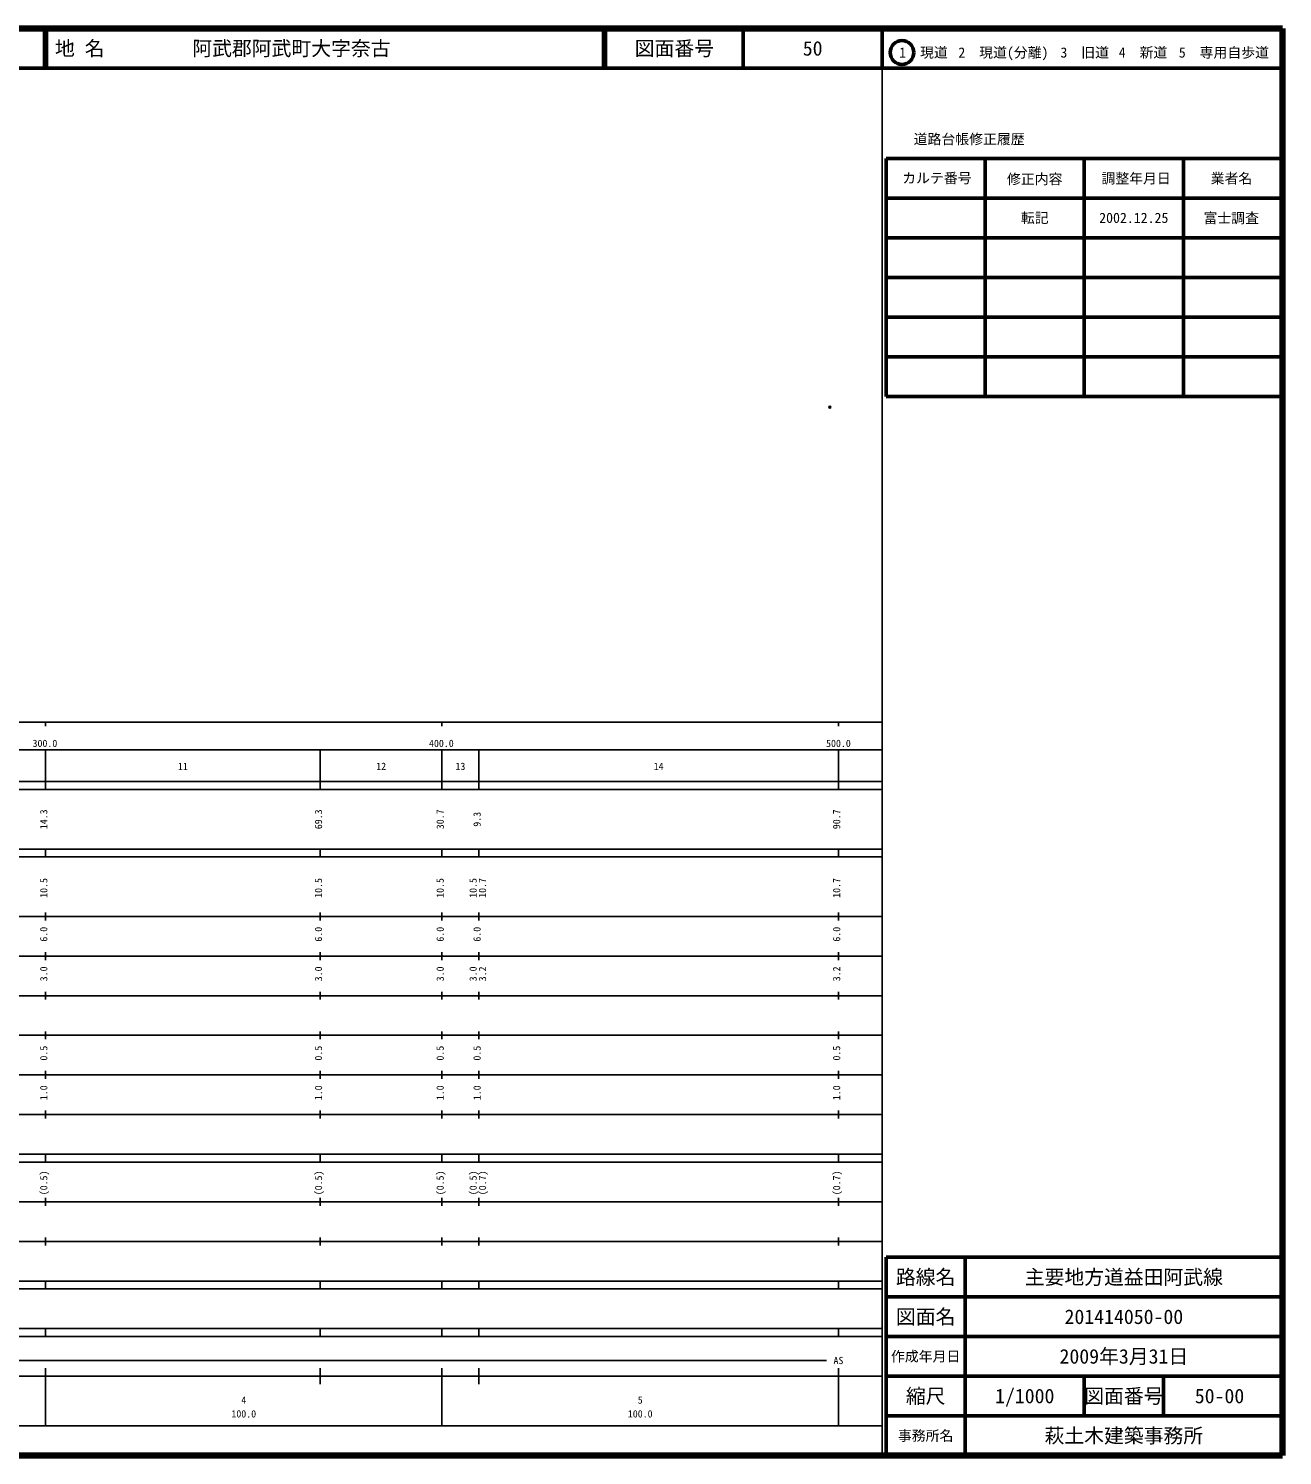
# Model space of a CAD drawing. Units: millimetres on the paper. Extents: x 40 to 680, y 20 to 380.
# Drawn here: x 363.7 to 680, y 20 to 380 of the extents above; entities that cross this region are included whole.
import ezdxf
from ezdxf.enums import TextEntityAlignment as Align

# ---------------------------------------------------------------- set-up
doc = ezdxf.new("R2010")
doc.units = ezdxf.units.MM
doc.header["$PDMODE"] = 32
doc.header["$PDSIZE"] = 0.5
doc.layers.add('M-OTRS', color=6, linetype='Continuous')
doc.layers.add('M-TTL-TXT', color=7, linetype='Continuous')
for name, color, linetype, lineweight in [('M-TTL', 2, 'Continuous', 140), ('M-TTL-BAND', 7, 'Continuous', 25), ('M-TTL-FRAM', 2, 'Continuous', 50), ('M-TTL-LINE', 7, 'Continuous', 50)]:
    doc.layers.add(name, color=color, linetype=linetype, lineweight=lineweight)
doc.styles.add('ＭＳ ゴシック', font='')
doc.styles.get('ＭＳ ゴシック').set_extended_font_data('MS Gothic')

msp = doc.modelspace()

# ---------------------------------------------------------------- linework, layer by layer
at = {"layer": 'M-OTRS'}
msp.add_point((565.86, 284.484), dxfattribs=at)
at = {"layer": 'M-TTL'}
for p, q in [((680, 380), (40, 380)), ((680, 20), (680, 380)), ((40, 20), (680, 20))]:
    msp.add_line(p, q, dxfattribs=at)
at = {"layer": 'M-TTL-BAND'}
for p, q in [((579, 20), (579, 370)), ((40, 205), (579, 205)), ((368, 205), (368, 204)), ((468, 205), (468, 204)), ((568, 205), (568, 204)), ((68, 198), (579, 198)), ((368, 188), (368, 198)), ((437.3, 188), (437.3, 198)), ((468, 188), (468, 198)), ((477.3, 188), (477.3, 198)), ((568, 188), (568, 198)), ((40, 190), (579, 190)), ((40, 188), (579, 188)), ((40, 173), (579, 173)), ((368, 171), (368, 173)), ((437.3, 171), (437.3, 173)), ((468, 171), (468, 173)), ((477.3, 171), (477.3, 173)), ((568, 171), (568, 173)), ((40, 171), (579, 171)), ((40, 156), (579, 156)), ((368, 155), (368, 157)), ((437.3, 155), (437.3, 157)), ((468, 155), (468, 157)), ((477.3, 155), (477.3, 157)), ((568, 155), (568, 157)), ((46, 146), (579, 146)), ((368, 145), (368, 147)), ((437.3, 145), (437.3, 147)), ((468, 145), (468, 147)), ((477.3, 145), (477.3, 147)), ((568, 145), (568, 147)), ((368, 135), (368, 137)), ((437.3, 135), (437.3, 137)), ((468, 135), (468, 137)), ((477.3, 135), (477.3, 137)), ((568, 135), (568, 137)), ((52, 136), (579, 136)), ((46, 126), (579, 126)), ((368, 125), (368, 127)), ((437.3, 125), (437.3, 127)), ((468, 125), (468, 127)), ((477.3, 125), (477.3, 127)), ((568, 125), (568, 127)), ((52, 116), (579, 116)), ((368, 115), (368, 117)), ((437.3, 115), (437.3, 117)), ((468, 115), (468, 117)), ((477.3, 115), (477.3, 117)), ((568, 115), (568, 117)), ((46, 106), (579, 106)), ((368, 105), (368, 107)), ((437.3, 105), (437.3, 107)), ((468, 105), (468, 107)), ((477.3, 105), (477.3, 107)), ((568, 105), (568, 107)), ((40, 96), (579, 96)), ((40, 94), (579, 94)), ((368, 94), (368, 96)), ((437.3, 94), (437.3, 96)), ((468, 94), (468, 96)), ((477.3, 94), (477.3, 96)), ((568, 94), (568, 96)), ((49, 84), (579, 84)), ((368, 83), (368, 85)), ((437.3, 83), (437.3, 85)), ((468, 83), (468, 85)), ((477.3, 83), (477.3, 85)), ((568, 83), (568, 85)), ((40, 74), (579, 74)), ((368, 73), (368, 75)), ((437.3, 73), (437.3, 75)), ((468, 73), (468, 75)), ((477.3, 73), (477.3, 75)), ((568, 73), (568, 75)), ((40, 64), (579, 64)), ((40, 62), (579, 62)), ((368, 62), (368, 64)), ((437.3, 62), (437.3, 64)), ((468, 62), (468, 64)), ((477.3, 62), (477.3, 64)), ((568, 62), (568, 64)), ((40, 52), (579, 52)), ((368, 50), (368, 52)), ((437.3, 50), (437.3, 52)), ((468, 50), (468, 52)), ((477.3, 50), (477.3, 52)), ((568, 50), (568, 52)), ((40, 50), (579, 50)), ((71, 44), (565, 44)), ((40, 40), (579, 40)), ((368, 27.5), (368, 42)), ((437.3, 38), (437.3, 42)), ((468, 27.5), (468, 42)), ((477.3, 38), (477.3, 42)), ((568, 27.5), (568, 42)), ((68, 27.5), (579, 27.5))]:
    msp.add_line(p, q, dxfattribs=at)
at = {"layer": 'M-TTL-FRAM'}
for p, q in [((580, 347.197), (580, 287.197)), ((580, 347.197), (680, 347.197)), ((580, 287.197), (680, 287.197)), ((680, 70), (580, 70)), ((580, 70), (580, 20))]:
    msp.add_line(p, q, dxfattribs=at)
at = {"layer": 'M-TTL-LINE'}
for p, q in [((367.75, 380), (367.75, 370)), ((368.25, 380), (368.25, 370)), ((508.747, 380), (508.747, 370)), ((509.247, 380), (509.247, 370)), ((543.997, 380), (543.997, 370)), ((579, 380), (579, 370)), ((40, 370), (680, 370)), ((605, 347.197), (605, 287.197)), ((630, 347.197), (630, 287.197)), ((655, 347.197), (655, 287.197)), ((580, 337.197), (680, 337.197)), ((580, 327.197), (680, 327.197)), ((580, 317.197), (680, 317.197)), ((580, 307.197), (680, 307.197)), ((580, 297.197), (680, 297.197)), ((600, 70), (600, 20)), ((680, 60), (580, 60)), ((680, 50), (580, 50)), ((680, 40), (580, 40)), ((630, 40), (630, 30)), ((650, 40), (650, 30)), ((680, 30), (580, 30))]:
    msp.add_line(p, q, dxfattribs=at)
msp.add_circle((584.031, 373.958), 3, dxfattribs=at)

# ---------------------------------------------------------------- texts
at = {"layer": 'M-TTL-BAND', "style": 'ＭＳ ゴシック'}
for s, p in [('300.0', (367.844, 198.195)), ('400.0', (467.844, 198.195)), ('500.0', (568, 198.195)), ('11', (402.65, 192.405)), ('12', (452.65, 192.405)), ('13', (472.65, 192.405)), ('14', (522.65, 192.405)), ('AS', (568, 42.5)), ('4', (418, 32.523)), ('5', (518, 32.523)), ('100.0', (418, 29.033)), ('100.0', (518, 29.033))]:
    msp.add_text(s, height=1.833, dxfattribs=at).set_placement(p, align=Align.BOTTOM_CENTER)
for s, p in [('14.3', (369, 180.5)), ('69.3', (438.3, 180.5)), ('30.7', (469, 180.5)), ('9.3', (478.3, 180.5)), ('90.7', (569, 180.5)), ('10.5', (369, 163.174)), ('10.5', (438.3, 163.174)), ('10.5', (469, 163.174)), ('10.5', (477.3, 163.174)), ('10.7', (479.67, 163.174)), ('10.7', (569, 163.174)), ('6.0', (369, 151.5)), ('6.0', (438.3, 151.5)), ('6.0', (469, 151.5)), ('6.0', (478.3, 151.5)), ('6.0', (569, 151.5)), ('3.0', (369, 141.5)), ('3.0', (438.3, 141.5)), ('3.0', (469, 141.5)), ('3.0', (477.3, 141.5)), ('3.2', (479.67, 141.5)), ('3.2', (569, 141.5)), ('0.5', (369, 121.5)), ('0.5', (438.3, 121.5)), ('0.5', (469, 121.5)), ('0.5', (478.3, 121.5)), ('0.5', (569, 121.5)), ('1.0', (369, 111.5)), ('1.0', (438.3, 111.5)), ('1.0', (469, 111.5)), ('1.0', (478.3, 111.5)), ('1.0', (569, 111.5)), ('(0.5)', (369, 88.764)), ('(0.5)', (438.3, 88.764)), ('(0.5)', (469, 88.764)), ('(0.5)', (477.3, 88.764)), ('(0.7)', (479.67, 88.764)), ('(0.7)', (569, 88.764))]:
    msp.add_text(s, height=1.833, rotation=90, dxfattribs=at).set_placement(p, align=Align.BOTTOM_CENTER)
at = {"layer": 'M-TTL-TXT', "style": 'ＭＳ ゴシック'}
for s, p in [('地 名', (370.38, 375)), ('阿武郡阿武町大字奈古', (405.024, 375))]:
    msp.add_text(s, height=3.666, dxfattribs=at).set_placement(p, align=Align.MIDDLE_LEFT)
for s, height, p in [('図面番号', 3.666, (526.622, 375)), ('50', 3.666, (561.497, 375)), ('1\u3000現道', 2.566, (589.448, 373.958)), ('2\u3000現道(分離)', 2.566, (609.619, 373.958)), ('3\u3000旧道', 2.566, (630.121, 373.958)), ('4\u3000新道', 2.566, (644.824, 373.958)), ('5\u3000専用自歩道', 2.566, (665.228, 373.958)), ('道路台帳修正履歴', 2.566, (600.968, 352.113)), ('カルテ番号', 2.566, (592.839, 342.277)), ('修正内容', 2.566, (617.509, 342.023)), ('調整年月日', 2.566, (643.089, 342.197)), ('業者名', 2.566, (667.134, 342.197)), ('転記', 2.566, (617.5, 332.245)), ('2002.12.25', 2.566, (642.5, 332.245)), ('富士調査', 2.566, (667.077, 332.189)), ('路線名', 3.666, (590, 65)), ('路線名', 3.666, (590, 65)), ('主要地方道益田阿武線', 3.666, (640, 65)), ('図面名', 3.666, (590, 55)), ('図面名', 3.666, (590, 55)), ('201414050-00', 3.666, (640, 55)), ('2009年3月31日', 3.666, (640, 45)), ('作成年月日', 2.566, (590, 45)), ('作成年月日', 2.566, (590, 45)), ('縮尺', 3.666, (590, 35)), ('縮尺', 3.666, (590, 35)), ('1/1000', 3.666, (615, 35)), ('図面番号', 3.666, (640, 35)), ('図面番号', 3.666, (640, 35)), ('50-00', 3.666, (664.125, 35)), ('事務所名', 2.566, (590, 25)), ('事務所名', 2.566, (590, 25)), ('萩土木建築事務所', 3.666, (640, 25))]:
    msp.add_text(s, height=height, dxfattribs=at).set_placement(p, align=Align.MIDDLE_CENTER)

doc.saveas('drawing.dxf')
